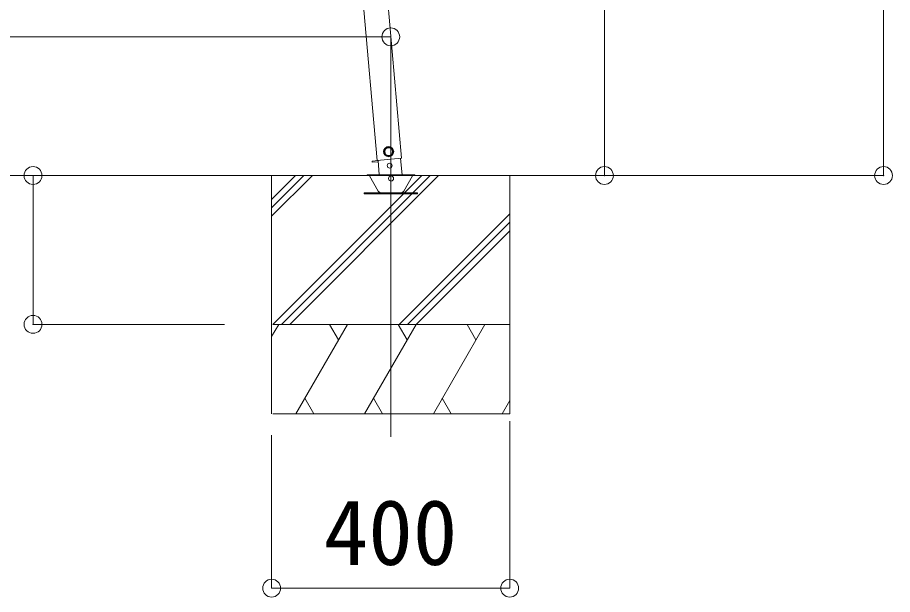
# Model space of a CAD drawing. Units: millimetres at full size. Extents: x -21204 to 8479, y -5853 to 7886.
# Drawn here: x -4690 to -3220, y -1825 to -855 of the extents above; entities that cross this region are included whole.
import ezdxf
from ezdxf.enums import TextEntityAlignment as Align

# ---------------------------------------------------------------- set-up
doc = ezdxf.new("R2010")
doc.units = ezdxf.units.MM
doc.header["$LTSCALE"] = 30
doc.header["$PDMODE"] = 32
doc.header["$PDSIZE"] = 30
for name, color, linetype, lineweight in [('0-0_0', 7, 'Continuous', 9), ('0-A_寸法', 6, 'Continuous', 9), ('1-0_FRAME', 7, 'Continuous', 9), ('1-1_GLASS', 4, 'Continuous', 9), ('1-2_GLASS_SEAL', 7, 'Continuous', 9), ('1-8', 2, 'Continuous', 9), ('1-A', 6, 'Continuous', 9)]:
    doc.layers.add(name, color=color, linetype=linetype, lineweight=lineweight)
doc.styles.add('ＭＳ ゴシック', font='')
doc.styles.get('ＭＳ ゴシック').set_extended_font_data('MS Gothic')

msp = doc.modelspace()

# ---------------------------------------------------------------- linework, layer by layer
at = {"layer": '0-0_0', "color": 6}
for p, q in [((-3234.67, -1120.82), (-3234.67, 1688.68)), ((-3703.69, 1487.38), (-3703.69, -1120.82))]:
    msp.add_line(p, q, dxfattribs=at)
at = {"layer": '0-0_0'}
msp.add_line((-6732.67, -1120.81), (-3810.85, -1120.81), dxfattribs=at)
at = {"layer": '0-A_寸法'}
for p, q in [((-3703.69, -1120.82), (-4176.61, -1120.82)), ((-3234.67, -1120.82), (-3703.69, -1120.82))]:
    msp.add_line(p, q, dxfattribs=at)
for p in [(-3703.69, -1120.82), (-3234.67, -1120.82)]:
    msp.add_point(p, dxfattribs=at)
at = {"layer": '1-0_FRAME'}
for p, q in [((-4262.77, -1160.89), (-4222.69, -1120.82)), ((-4262.77, -1189.18), (-4194.41, -1120.82)), ((-4262.77, -1175.03), (-4208.55, -1120.82)), ((-4262.77, -1120.82), (-4262.77, -1520.82)), ((-4260.56, -1370.82), (-4010.56, -1120.82)), ((-4246.42, -1370.82), (-3996.42, -1120.82)), ((-4232.28, -1370.82), (-3982.27, -1120.82)), ((-3862.77, -1120.82), (-3862.77, -1520.82)), ((-4048.43, -1370.82), (-3862.77, -1185.16)), ((-4034.29, -1370.82), (-3862.77, -1199.3)), ((-4020.14, -1370.82), (-3862.77, -1213.44)), ((-4262.77, -1391.41), (-4250.88, -1370.81)), ((-4260.62, -1370.82), (-3862.77, -1370.82)), ((-4222.01, -1520.81), (-4135.4, -1370.82)), ((-4150.4, -1396.8), (-4165.41, -1370.82)), ((-4106.54, -1520.82), (-4019.93, -1370.82)), ((-4034.93, -1396.8), (-4049.94, -1370.82)), ((-3991.07, -1520.81), (-3904.46, -1370.82)), ((-3919.46, -1396.8), (-3934.46, -1370.81)), ((-4207.01, -1494.84), (-4192.01, -1520.81)), ((-4091.54, -1494.83), (-4076.54, -1520.82)), ((-3976.07, -1494.83), (-3961.07, -1520.81)), ((-3875.59, -1520.81), (-3862.77, -1498.6)), ((-4260.62, -1520.82), (-3868.03, -1520.82)), ((-4255.36, -1520.82), (-3862.77, -1520.82))]:
    msp.add_line(p, q, dxfattribs=at)
at = {"layer": '1-1_GLASS'}
for p, q in [((-4044.65, -1091.85), (-4119.85, -232.25)), ((-4085.49, -1095.43), (-4160.7, -235.82)), ((-4044.65, -1091.85), (-4085.49, -1095.43)), ((-4044.65, -1091.85), (-4085.49, -1095.42))]:
    msp.add_line(p, q, dxfattribs=at)
at = {"layer": '1-2_GLASS_SEAL'}
for p, q in [((-4093.93, -1096.46), (-4084.07, -1095.6)), ((-4093.93, -1096.46), (-4093.76, -1098.45)), ((-4083.89, -1097.59), (-4093.76, -1098.45)), ((-4085.49, -1095.43), (-4044.65, -1091.85)), ((-4084.09, -1095.3), (-4081.95, -1119.8)), ((-4043.6, -1119.8), (-4046.04, -1091.97)), ((-4022.25, -1119.81), (-4102.25, -1119.81)), ((-4102.25, -1119.81), (-4022.25, -1119.81)), ((-4102.25, -1120.81), (-4102.25, -1119.81)), ((-4102.25, -1120.81), (-4022.25, -1120.81)), ((-4083.56, -1146.81), (-4098.28, -1121.31)), ((-4026.21, -1121.31), (-4040.94, -1146.81)), ((-4022.25, -1120.81), (-4022.25, -1119.81)), ((-4022.25, -1119.81), (-4022.25, -1120.81))]:
    msp.add_line(p, q, dxfattribs=at)
for points in [[(-4066.86, -1073.2), (-4073, -1077.51), (-4072.35, -1084.99), (-4065.55, -1088.16), (-4059.4, -1083.85), (-4060.05, -1076.38)], [(-4017.5, -1151.81), (-4017.5, -1149.81), (-4107.5, -1149.81), (-4107.5, -1151.81)]]:
    msp.add_lwpolyline(points, close=True, dxfattribs=at)
msp.add_lwpolyline([(-4022.25, -1120.81), (-4102.25, -1120.81), (-4102.25, -1119.81)], dxfattribs=at)
for centre, radius in [((-4066.2, -1080.68), 8.5), ((-4066.2, -1080.68), 7.7), ((-4066.2, -1080.68), 6.5), ((-4064.54, -1104.23), 4)]:
    msp.add_circle(centre, radius, dxfattribs=at)
for centre, radius, start, end in [((-4099.14, -1121.81), 1, 30, 90), ((-4062.25, -1125.81), 4.25, 183.37229, 176.62771), ((-4025.35, -1121.81), 1, 90, 150), ((-4078.36, -1143.81), 6, 210, 270), ((-4046.13, -1143.81), 6, 270, 330)]:
    msp.add_arc(centre, radius, start, end, dxfattribs=at)
at = {"layer": '1-8'}
msp.add_line((-4062.65, -1559.91), (-4062.65, -1115.72), dxfattribs=at)
at = {"layer": '1-A'}
for p, q in [((-6732.67, -887.86), (-4062.65, -887.86)), ((-4062.65, -887.86), (-4062.65, -1120.82)), ((-4663.68, -1120.82), (-4342.04, -1120.82)), ((-4663.68, -1370.82), (-4663.68, -1120.82)), ((-4663.68, -1370.82), (-4342.04, -1370.82)), ((-3862.77, -1813.87), (-3862.77, -1533.16)), ((-4262.77, -1813.87), (-4262.77, -1556.81)), ((-4262.77, -1813.87), (-3862.77, -1813.87))]:
    msp.add_line(p, q, dxfattribs=at)
for p in [(-4062.65, -887.86), (-4663.68, -1120.82), (-4663.68, -1370.82), (-4262.77, -1813.87), (-3862.77, -1813.87)]:
    msp.add_point(p, dxfattribs=at)

# ---------------------------------------------------------------- texts
at = {"layer": '1-A', "color": 7, "style": 'ＭＳ ゴシック'}
msp.add_text('400', height=110, dxfattribs=at).set_placement((-4175.27, -1807.87), align=Align.BOTTOM_LEFT)

doc.saveas('drawing.dxf')
